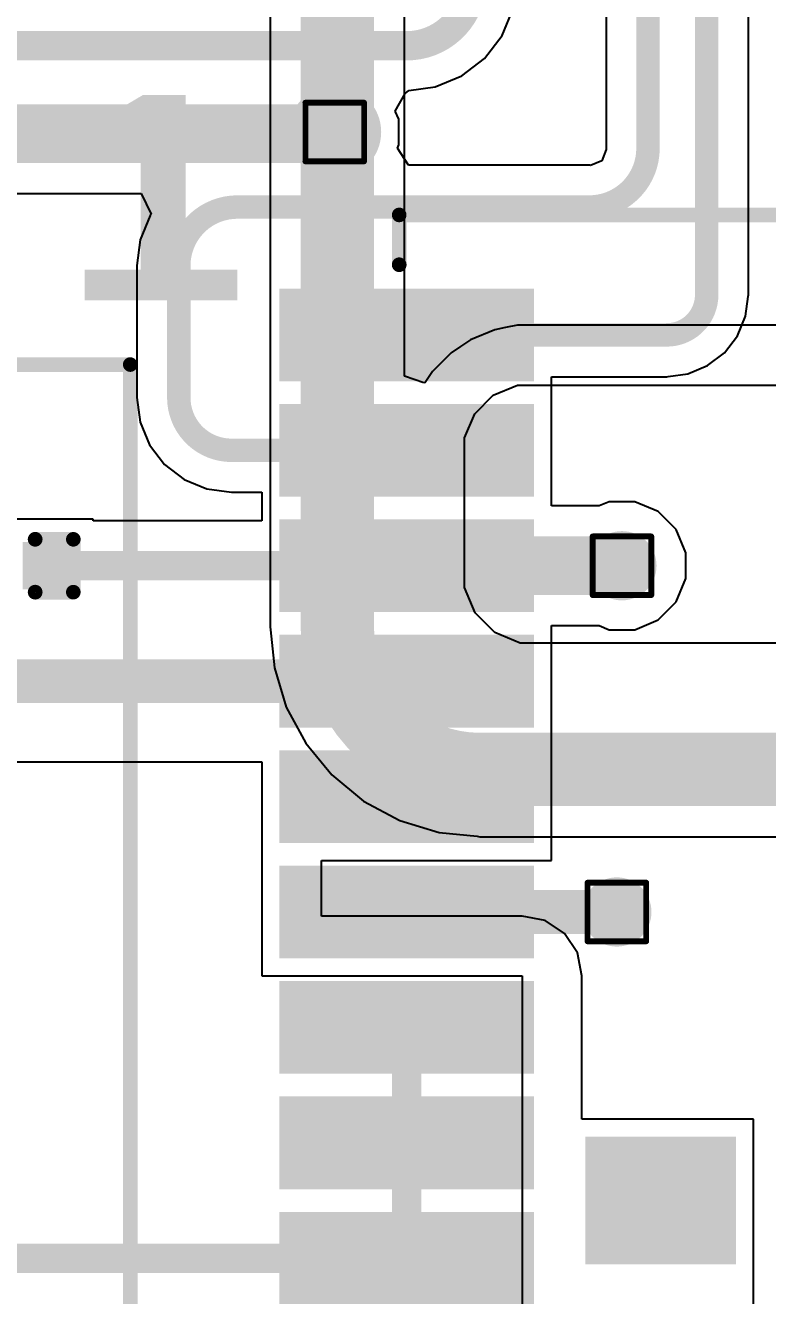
# Model space of a CAD drawing. Header units: inches. Extents: x -40 to 219, y 2 to 133.
# Drawn here: x 39.36 to 45.79, y 62.32 to 73.33 of the extents above; entities that cross this region are included whole.
import ezdxf

# ---------------------------------------------------------------- set-up
doc = ezdxf.new("R2010")
doc.units = ezdxf.units.IN
for name, color, linetype in [('Bottom Layer', 5, 'Continuous'), ('Bottom Solder', 6, 'Continuous'), ('Drill Drawing', 1, 'Continuous'), ('Top Layer', 1, 'Continuous'), ('Top Overlay', 2, 'Continuous'), ('Top Paste', 8, 'Continuous'), ('Top Solder', 216, 'Continuous'), ('Via Holes', 16, 'Continuous')]:
    doc.layers.add(name, color=color, linetype=linetype)
doc.styles.add('Arial Black_Bold', font='', dxfattribs={"height": 0.2})
doc.styles.get('Arial Black_Bold').set_extended_font_data('Arial Black', bold=True)

# ---------------------------------------------------------------- blocks, each defined once
blk = doc.blocks.new('A7672E__FASE__24')
at = {"layer": 'Top Layer'}
for points in [[(3.3, 11), (2.7, 11), (2.7, 13), (3.3, 13)], [(4.3, 11), (3.7, 11), (3.7, 13), (4.3, 13)], [(5.3, 11), (4.7, 11), (4.7, 13), (5.3, 13)], [(6.3, 11), (5.7, 11), (5.7, 13), (6.3, 13)], [(7.3, 11), (6.7, 11), (6.7, 13), (7.3, 13)], [(8.3, 11), (7.7, 11), (7.7, 13), (8.3, 13)], [(9.3, 11), (8.7, 11), (8.7, 13), (9.3, 13)], [(10.3, 11), (9.7, 11), (9.7, 13), (10.3, 13)], [(11.3, 11), (10.7, 11), (10.7, 13), (11.3, 13)], [(3.95, 10.35), (3.95, 9.25), (3.05, 9.25), (3.05, 10.35)]]:
    blk.add_hatch(color=1, dxfattribs=at).paths.add_polyline_path(points)
at = {"layer": 'Top Paste'}
for points in [[(3.3, 11), (2.7, 11), (2.7, 13), (3.3, 13)], [(4.3, 11), (3.7, 11), (3.7, 13), (4.3, 13)], [(5.3, 11), (4.7, 11), (4.7, 13), (5.3, 13)], [(6.3, 11), (5.7, 11), (5.7, 13), (6.3, 13)], [(7.3, 11), (6.7, 11), (6.7, 13), (7.3, 13)], [(8.3, 11), (7.7, 11), (7.7, 13), (8.3, 13)], [(9.3, 11), (8.7, 11), (8.7, 13), (9.3, 13)], [(10.3, 11), (9.7, 11), (9.7, 13), (10.3, 13)], [(11.3, 11), (10.7, 11), (10.7, 13), (11.3, 13)], [(3.95, 10.35), (3.95, 9.25), (3.05, 9.25), (3.05, 10.35)]]:
    blk.add_hatch(color=8, dxfattribs=at).paths.add_polyline_path(points)
at = {"layer": 'Top Solder'}
for points in [[(3.402, 10.898), (2.598, 10.898), (2.598, 13.102), (3.402, 13.102)], [(4.402, 10.898), (3.598, 10.898), (3.598, 13.102), (4.402, 13.102)], [(5.402, 10.898), (4.598, 10.898), (4.598, 13.102), (5.402, 13.102)], [(6.402, 10.898), (5.598, 10.898), (5.598, 13.102), (6.402, 13.102)], [(7.402, 10.898), (6.598, 10.898), (6.598, 13.102), (7.402, 13.102)], [(8.402, 10.898), (7.598, 10.898), (7.598, 13.102), (8.402, 13.102)], [(9.402, 10.898), (8.598, 10.898), (8.598, 13.102), (9.402, 13.102)], [(10.402, 10.898), (9.598, 10.898), (9.598, 13.102), (10.402, 13.102)], [(11.402, 10.898), (10.598, 10.898), (10.598, 13.102), (11.402, 13.102)], [(4.052, 10.452), (4.052, 9.148), (2.948, 9.148), (2.948, 10.452)]]:
    blk.add_hatch(color=216, dxfattribs=at).paths.add_polyline_path(points)
at = {"layer": 'Top Overlay'}
for points in [[(11.608, 12.065, 0.127, 0.127, 0), (12.04, 12.065, 0.127, 0.127, 0)], [(12.04, 12.065, 0.127, 0.127, 0), (12.04, 8.56, 0.127, 0.127, 0)]]:
    blk.add_lwpolyline(points, format="xyseb", dxfattribs=at)
for points in [[(11.576, 12.065, 0.0635, 0.0635, 1), (11.64, 12.065, 0.0635, 0.0635, 1)], [(12.008, 12.065, 0.0635, 0.0635, 1), (12.071, 12.065, 0.0635, 0.0635, 1)], [(12.008, 12.065, 0.0635, 0.0635, 1), (12.071, 12.065, 0.0635, 0.0635, 1)]]:
    blk.add_lwpolyline(points, format="xyseb", close=True, dxfattribs=at)
blk = doc.blocks.new('CAP_0201_191')
at = {"layer": 'Top Layer'}
for points in [[(-0.45, 0.15), (-0.15, 0.15), (-0.15, -0.15), (-0.45, -0.15)], [(0.15, 0.15), (0.45, 0.15), (0.45, -0.15), (0.15, -0.15)]]:
    blk.add_hatch(color=1, dxfattribs=at).paths.add_polyline_path(points)
at = {"layer": 'Top Paste'}
for points in [[(-0.45, 0.15), (-0.15, 0.15), (-0.15, -0.15), (-0.45, -0.15)], [(0.15, 0.15), (0.45, 0.15), (0.45, -0.15), (0.15, -0.15)]]:
    blk.add_hatch(color=8, dxfattribs=at).paths.add_polyline_path(points)
at = {"layer": 'Top Solder'}
for points in [[(-0.505, 0.205), (-0.095, 0.205), (-0.095, -0.205), (-0.505, -0.205)], [(0.095, 0.205), (0.505, 0.205), (0.505, -0.205), (0.095, -0.205)]]:
    blk.add_hatch(color=216, dxfattribs=at).paths.add_polyline_path(points)
at = {"layer": 'Top Overlay'}
for points in [[(-0.203, 0.229, 0.127, 0.127, 0), (-0.533, 0.229, 0.127, 0.127, 0)], [(-0.533, 0.229, 0.127, 0.127, 0), (-0.533, -0.229, 0.127, 0.127, 0)], [(0.533, 0.229, 0.127, 0.127, 0), (0.203, 0.229, 0.127, 0.127, 0)], [(0.533, 0.229, 0.127, 0.127, 0), (0.533, -0.229, 0.127, 0.127, 0)], [(-0.203, -0.229, 0.127, 0.127, 0), (-0.533, -0.229, 0.127, 0.127, 0)], [(0.533, -0.229, 0.127, 0.127, 0), (0.203, -0.229, 0.127, 0.127, 0)]]:
    blk.add_lwpolyline(points, format="xyseb", dxfattribs=at)
for points in [[(-0.565, 0.229, 0.0635, 0.0635, 1), (-0.502, 0.229, 0.0635, 0.0635, 1)], [(-0.565, 0.229, 0.0635, 0.0635, 1), (-0.502, 0.229, 0.0635, 0.0635, 1)], [(-0.235, 0.229, 0.0635, 0.0635, 1), (-0.171, 0.229, 0.0635, 0.0635, 1)], [(0.171, 0.229, 0.0635, 0.0635, 1), (0.235, 0.229, 0.0635, 0.0635, 1)], [(0.502, 0.229, 0.0635, 0.0635, 1), (0.565, 0.229, 0.0635, 0.0635, 1)], [(0.502, 0.229, 0.0635, 0.0635, 1), (0.565, 0.229, 0.0635, 0.0635, 1)], [(-0.565, -0.229, 0.0635, 0.0635, 1), (-0.502, -0.229, 0.0635, 0.0635, 1)], [(-0.565, -0.229, 0.0635, 0.0635, 1), (-0.502, -0.229, 0.0635, 0.0635, 1)], [(-0.235, -0.229, 0.0635, 0.0635, 1), (-0.171, -0.229, 0.0635, 0.0635, 1)], [(0.171, -0.229, 0.0635, 0.0635, 1), (0.235, -0.229, 0.0635, 0.0635, 1)], [(0.502, -0.229, 0.0635, 0.0635, 1), (0.565, -0.229, 0.0635, 0.0635, 1)], [(0.502, -0.229, 0.0635, 0.0635, 1), (0.565, -0.229, 0.0635, 0.0635, 1)]]:
    blk.add_lwpolyline(points, format="xyseb", close=True, dxfattribs=at)

msp = doc.modelspace()

# ---------------------------------------------------------------- hatches: boundary and pattern name
at = {"layer": 'Bottom Layer'}
h = msp.add_hatch(color=5, dxfattribs=at)
edge = h.paths.add_edge_path()
edge.add_arc((42.042, 72.405), 0.3, 0, 360)
h = msp.add_hatch(color=5, dxfattribs=at)
edge = h.paths.add_edge_path()
edge.add_arc((44.529, 68.647), 0.3, 0, 360)
h = msp.add_hatch(color=5, dxfattribs=at)
edge = h.paths.add_edge_path()
edge.add_arc((44.485, 65.647), 0.3, 0, 360)
at = {"layer": 'Bottom Solder'}
h = msp.add_hatch(color=6, dxfattribs=at)
edge = h.paths.add_edge_path()
edge.add_arc((42.042, 72.405), 0.402, 0, 360)
at = {"layer": 'Top Layer'}
h = msp.add_hatch(color=1, dxfattribs=at)
edge = h.paths.add_edge_path()
edge.add_arc((42.042, 72.405), 0.3, 0, 360)
h = msp.add_hatch(color=1, dxfattribs=at)
edge = h.paths.add_edge_path()
edge.add_arc((44.529, 68.647), 0.3, 0, 360)
h = msp.add_hatch(color=1, dxfattribs=at)
edge = h.paths.add_edge_path()
edge.add_arc((44.485, 65.647), 0.3, 0, 360)
at = {"layer": 'Top Solder'}
h = msp.add_hatch(color=216, dxfattribs=at)
edge = h.paths.add_edge_path()
edge.add_arc((42.042, 72.405), 0.402, 0, 360)
at = {"layer": 'Via Holes'}
h = msp.add_hatch(color=7, dxfattribs=at)
edge = h.paths.add_edge_path()
edge.add_arc((42.042, 72.405), 0.15, 0, 360)
h = msp.add_hatch(color=7, dxfattribs=at)
edge = h.paths.add_edge_path()
edge.add_arc((44.529, 68.647), 0.15, 0, 360)
h = msp.add_hatch(color=7, dxfattribs=at)
edge = h.paths.add_edge_path()
edge.add_arc((44.485, 65.647), 0.15, 0, 360)

# ---------------------------------------------------------------- linework, layer by layer
at = {"layer": 'Bottom Layer'}
for p, q in [((41.481, 76.25), (41.481, 72.405)), ((42.647, 72.405), (42.647, 76.25)), ((41.481, 72.405), (41.481, 68.117)), ((42.647, 70.29), (42.647, 72.405)), ((43.427, 70.691), (43.217, 70.604)), ((43.521, 70.71), (43.427, 70.691)), ((43.427, 70.691), (43.427, 70.691)), ((43.427, 70.691), (43.427, 70.691)), ((43.626, 70.731), (43.521, 70.71)), ((43.739, 70.731), (43.626, 70.731)), ((43.626, 70.731), (43.626, 70.731)), ((43.626, 70.731), (43.626, 70.731)), ((43.74, 70.731), (43.739, 70.731)), ((50.893, 70.731), (43.74, 70.731)), ((43.132, 70.548), (43.049, 70.492)), ((43.217, 70.604), (43.132, 70.548)), ((43.217, 70.604), (43.217, 70.604)), ((43.217, 70.604), (43.217, 70.604)), ((43.049, 70.492), (42.888, 70.331)), ((43.049, 70.492), (43.049, 70.492)), ((43.049, 70.492), (43.049, 70.492)), ((42.888, 70.331), (42.825, 70.236)), ((42.812, 70.233), (42.647, 70.29)), ((42.825, 70.236), (42.812, 70.233)), ((43.254, 69.964), (43.415, 70.125)), ((43.415, 70.125), (43.626, 70.213)), ((43.626, 70.213), (43.74, 70.213)), ((43.74, 70.213), (43.74, 70.213)), ((43.74, 70.213), (60.226, 70.213)), ((43.167, 69.754), (43.254, 69.964)), ((43.167, 69.64), (43.167, 69.754)), ((43.167, 68.578), (43.167, 69.64)), ((43.167, 68.578), (43.167, 68.578)), ((43.167, 68.459), (43.167, 68.578)), ((43.258, 68.238), (43.167, 68.459)), ((43.427, 68.069), (43.258, 68.238)), ((41.481, 68.117), (41.486, 68.093)), ((41.486, 68.093), (41.519, 67.763)), ((43.648, 67.977), (43.427, 68.069)), ((43.768, 67.977), (43.648, 67.977)), ((62.292, 67.977), (43.768, 67.977)), ((41.519, 67.763), (41.622, 67.423)), ((41.622, 67.423), (41.79, 67.109)), ((41.79, 67.109), (42.016, 66.834)), ((42.016, 66.834), (42.291, 66.608)), ((42.291, 66.608), (42.605, 66.44)), ((42.605, 66.44), (42.945, 66.337)), ((42.945, 66.337), (43.275, 66.304)), ((43.275, 66.304), (43.299, 66.299)), ((43.299, 66.299), (52.929, 66.299))]:
    msp.add_line(p, q, dxfattribs=at)
for points in [[(42.064, 72.405, 0.635, 0.635, 0), (42.064, 76.25, 0.635, 0.635, 0)], [(42.064, 68.117, 0.635, 0.635, 0), (42.064, 72.405, 0.635, 0.635, 0)], [(43.299, 66.882, 0.635, 0.635, -0.414214), (42.064, 68.117, 0.635, 0.635, 0)], [(43.299, 66.882, 0.635, 0.635, 0), (52.929, 66.882, 0.635, 0.635, 0)]]:
    msp.add_lwpolyline(points, format="xyseb", dxfattribs=at)
for points in [[(41.905, 72.405, 0.318, 0.318, 1), (42.223, 72.405, 0.318, 0.318, 1)], [(41.905, 72.405, 0.318, 0.318, 1), (42.223, 72.405, 0.318, 0.318, 1)], [(41.905, 68.117, 0.318, 0.318, 1), (42.223, 68.117, 0.318, 0.318, 1)], [(41.905, 68.117, 0.318, 0.318, 1), (42.223, 68.117, 0.318, 0.318, 1)], [(43.141, 66.882, 0.318, 0.318, 1), (43.458, 66.882, 0.318, 0.318, 1)], [(43.141, 66.882, 0.318, 0.318, 1), (43.458, 66.882, 0.318, 0.318, 1)]]:
    msp.add_lwpolyline(points, format="xyseb", close=True, dxfattribs=at)
at = {"layer": 'Drill Drawing'}
for points in [[(41.788, 72.659, 0.0508, 0.0508, 0), (42.296, 72.659, 0.0508, 0.0508, 0)], [(41.788, 72.151, 0.0508, 0.0508, 0), (41.788, 72.659, 0.0508, 0.0508, 0)], [(42.296, 72.151, 0.0508, 0.0508, 0), (42.296, 72.659, 0.0508, 0.0508, 0)], [(41.788, 72.151, 0.0508, 0.0508, 0), (42.296, 72.151, 0.0508, 0.0508, 0)], [(44.275, 68.901, 0.0508, 0.0508, 0), (44.783, 68.901, 0.0508, 0.0508, 0)], [(44.275, 68.393, 0.0508, 0.0508, 0), (44.275, 68.901, 0.0508, 0.0508, 0)], [(44.783, 68.393, 0.0508, 0.0508, 0), (44.783, 68.901, 0.0508, 0.0508, 0)], [(44.275, 68.393, 0.0508, 0.0508, 0), (44.783, 68.393, 0.0508, 0.0508, 0)], [(44.231, 65.901, 0.0508, 0.0508, 0), (44.739, 65.901, 0.0508, 0.0508, 0)], [(44.231, 65.393, 0.0508, 0.0508, 0), (44.231, 65.901, 0.0508, 0.0508, 0)], [(44.739, 65.393, 0.0508, 0.0508, 0), (44.739, 65.901, 0.0508, 0.0508, 0)], [(44.231, 65.393, 0.0508, 0.0508, 0), (44.739, 65.393, 0.0508, 0.0508, 0)]]:
    msp.add_lwpolyline(points, format="xyseb", dxfattribs=at)
for points in [[(41.775, 72.659, 0.0254, 0.0254, 1), (41.8, 72.659, 0.0254, 0.0254, 1)], [(41.775, 72.659, 0.0254, 0.0254, 1), (41.8, 72.659, 0.0254, 0.0254, 1)], [(42.283, 72.659, 0.0254, 0.0254, 1), (42.308, 72.659, 0.0254, 0.0254, 1)], [(42.283, 72.659, 0.0254, 0.0254, 1), (42.308, 72.659, 0.0254, 0.0254, 1)], [(41.775, 72.151, 0.0254, 0.0254, 1), (41.8, 72.151, 0.0254, 0.0254, 1)], [(41.775, 72.151, 0.0254, 0.0254, 1), (41.8, 72.151, 0.0254, 0.0254, 1)], [(42.283, 72.151, 0.0254, 0.0254, 1), (42.308, 72.151, 0.0254, 0.0254, 1)], [(42.283, 72.151, 0.0254, 0.0254, 1), (42.308, 72.151, 0.0254, 0.0254, 1)], [(44.263, 68.901, 0.0254, 0.0254, 1), (44.288, 68.901, 0.0254, 0.0254, 1)], [(44.263, 68.901, 0.0254, 0.0254, 1), (44.288, 68.901, 0.0254, 0.0254, 1)], [(44.771, 68.901, 0.0254, 0.0254, 1), (44.796, 68.901, 0.0254, 0.0254, 1)], [(44.771, 68.901, 0.0254, 0.0254, 1), (44.796, 68.901, 0.0254, 0.0254, 1)], [(44.263, 68.393, 0.0254, 0.0254, 1), (44.288, 68.393, 0.0254, 0.0254, 1)], [(44.263, 68.393, 0.0254, 0.0254, 1), (44.288, 68.393, 0.0254, 0.0254, 1)], [(44.771, 68.393, 0.0254, 0.0254, 1), (44.796, 68.393, 0.0254, 0.0254, 1)], [(44.771, 68.393, 0.0254, 0.0254, 1), (44.796, 68.393, 0.0254, 0.0254, 1)], [(44.219, 65.901, 0.0254, 0.0254, 1), (44.244, 65.901, 0.0254, 0.0254, 1)], [(44.219, 65.901, 0.0254, 0.0254, 1), (44.244, 65.901, 0.0254, 0.0254, 1)], [(44.727, 65.901, 0.0254, 0.0254, 1), (44.752, 65.901, 0.0254, 0.0254, 1)], [(44.727, 65.901, 0.0254, 0.0254, 1), (44.752, 65.901, 0.0254, 0.0254, 1)], [(44.219, 65.393, 0.0254, 0.0254, 1), (44.244, 65.393, 0.0254, 0.0254, 1)], [(44.219, 65.393, 0.0254, 0.0254, 1), (44.244, 65.393, 0.0254, 0.0254, 1)], [(44.727, 65.393, 0.0254, 0.0254, 1), (44.752, 65.393, 0.0254, 0.0254, 1)], [(44.727, 65.393, 0.0254, 0.0254, 1), (44.752, 65.393, 0.0254, 0.0254, 1)]]:
    msp.add_lwpolyline(points, format="xyseb", close=True, dxfattribs=at)
at = {"layer": 'Top Layer'}
for p, q in [((44.392, 74.779), (44.392, 72.263)), ((45.625, 70.993), (45.625, 73.667)), ((43.492, 73.241), (43.587, 73.471)), ((43.34, 73.043), (43.492, 73.241)), ((43.142, 72.891), (43.34, 73.043)), ((42.912, 72.795), (43.142, 72.891)), ((42.652, 72.74), (42.684, 72.765)), ((42.684, 72.765), (42.912, 72.795)), ((42.566, 72.586), (42.652, 72.74)), ((42.596, 72.515), (42.566, 72.586)), ((42.596, 72.294), (42.596, 72.515)), ((42.584, 72.265), (42.596, 72.294)), ((42.682, 72.118), (42.584, 72.265)), ((44.394, 72.254), (44.354, 72.156)), ((44.392, 72.263), (44.394, 72.254)), ((44.247, 72.118), (42.682, 72.118)), ((44.256, 72.116), (44.247, 72.118)), ((44.354, 72.156), (44.256, 72.116)), ((33.689, 71.872), (40.366, 71.872)), ((40.366, 71.872), (40.453, 71.694)), ((40.444, 71.683), (40.357, 71.472)), ((40.453, 71.694), (40.444, 71.683)), ((40.357, 71.472), (40.328, 71.247)), ((40.328, 71.247), (40.328, 71.247)), ((40.328, 71.247), (40.328, 70.104)), ((45.623, 70.979), (45.625, 70.993)), ((45.6, 70.81), (45.623, 70.979)), ((45.53, 70.639), (45.6, 70.81)), ((45.417, 70.493), (45.53, 70.639)), ((45.271, 70.381), (45.417, 70.493)), ((45.1, 70.31), (45.271, 70.381)), ((43.919, 69.165), (43.919, 70.285)), ((43.919, 70.285), (44.917, 70.285)), ((44.917, 70.285), (44.931, 70.288)), ((44.931, 70.288), (45.1, 70.31)), ((40.328, 70.104), (40.328, 70.104)), ((40.328, 70.104), (40.356, 69.892)), ((40.356, 69.892), (40.438, 69.694)), ((40.438, 69.694), (40.568, 69.525)), ((40.568, 69.525), (40.738, 69.395)), ((40.738, 69.395), (40.935, 69.313)), ((40.935, 69.313), (41.147, 69.285)), ((41.147, 69.285), (41.147, 69.285)), ((41.147, 69.285), (41.411, 69.285)), ((41.411, 69.285), (41.411, 69.036)), ((44.332, 69.165), (43.919, 69.165)), ((44.419, 69.201), (44.332, 69.165)), ((44.64, 69.201), (44.419, 69.201)), ((44.843, 69.117), (44.64, 69.201)), ((44.999, 68.961), (44.843, 69.117)), ((39.948, 69.051), (39.14, 69.051)), ((39.948, 69.036), (39.948, 69.051)), ((41.411, 69.036), (39.948, 69.036)), ((45.083, 68.758), (44.999, 68.961)), ((45.083, 68.537), (45.083, 68.758)), ((44.999, 68.334), (45.083, 68.537)), ((44.843, 68.178), (44.999, 68.334)), ((43.919, 67.093), (43.919, 68.13)), ((43.919, 68.13), (44.332, 68.13)), ((44.332, 68.13), (44.419, 68.093)), ((44.64, 68.093), (44.843, 68.178)), ((44.419, 68.093), (44.64, 68.093)), ((43.919, 66.093), (43.919, 67.093)), ((38.47, 66.947), (41.411, 66.947)), ((41.411, 66.947), (41.411, 65.093)), ((41.928, 65.611), (41.928, 66.093)), ((41.928, 66.093), (43.919, 66.093)), ((43.665, 65.611), (41.928, 65.611)), ((43.863, 65.572), (43.665, 65.611)), ((44.031, 65.46), (43.863, 65.572)), ((44.143, 65.292), (44.031, 65.46)), ((44.182, 65.093), (44.143, 65.292)), ((41.411, 65.093), (43.665, 65.093)), ((43.665, 65.093), (43.665, 62.201)), ((44.182, 63.851), (44.182, 65.093)), ((45.669, 63.851), (44.182, 63.851)), ((45.669, 62.443), (45.669, 63.851)), ((45.669, 61.043), (45.669, 62.443))]:
    msp.add_line(p, q, dxfattribs=at)
for points in [[(44.755, 72.263, 0.203, 0.203, 0), (44.755, 74.779, 0.203, 0.203, 0)], [(43.231, 73.718, 0.254, 0.254, -0.414214), (42.665, 73.152, 0.254, 0.254, 0)], [(45.263, 70.993, 0.203, 0.203, 0), (45.263, 73.667, 0.203, 0.203, 0)], [(22.976, 73.152, 0.254, 0.254, 0), (42.665, 73.152, 0.254, 0.254, 0)], [(13.112, 72.39, 0.508, 0.508, 0), (42.042, 72.39, 0.508, 0.508, 0)], [(42.042, 72.39, 0.508, 0.508, 0), (42.042, 72.405, 0.508, 0.508, 0)], [(44.755, 72.263, 0.203, 0.203, -0.414214), (44.247, 71.755, 0.203, 0.203, 0)], [(40.691, 71.247, 0.203, 0.203, -0.414214), (41.199, 71.755, 0.203, 0.203, 0)], [(41.199, 71.755, 0.203, 0.203, 0), (44.247, 71.755, 0.203, 0.203, 0)], [(40.691, 70.104, 0.203, 0.203, 0), (40.691, 71.247, 0.203, 0.203, 0)], [(45.263, 70.993, 0.203, 0.203, -0.414214), (44.917, 70.647, 0.203, 0.203, 0)], [(42.665, 70.647, 0.203, 0.203, 0), (44.917, 70.647, 0.203, 0.203, 0)], [(41.147, 69.647, 0.203, 0.203, -0.414214), (40.691, 70.104, 0.203, 0.203, 0)], [(41.147, 69.647, 0.203, 0.203, 0), (42.665, 69.647, 0.203, 0.203, 0)], [(42.665, 68.647, 0.508, 0.508, 0), (44.529, 68.647, 0.508, 0.508, 0)], [(39.544, 68.647, 0.254, 0.254, 0), (42.665, 68.647, 0.254, 0.254, 0)], [(38.927, 67.647, 0.381, 0.381, 0), (42.665, 67.647, 0.381, 0.381, 0)], [(42.665, 65.647, 0.381, 0.381, 0), (44.485, 65.647, 0.381, 0.381, 0)], [(44.529, 65.691, 0.381, 0.381, -0.414214), (44.485, 65.647, 0.381, 0.381, 0)], [(42.665, 63.647, 0.254, 0.254, 0), (42.665, 64.647, 0.254, 0.254, 0)], [(42.665, 62.647, 0.254, 0.254, 0), (42.665, 63.647, 0.254, 0.254, 0)], [(38.927, 62.647, 0.254, 0.254, 0), (42.665, 62.647, 0.254, 0.254, 0)]]:
    msp.add_lwpolyline(points, format="xyseb", dxfattribs=at)
for points in [[(42.601, 73.152, 0.127, 0.127, 1), (42.728, 73.152, 0.127, 0.127, 1)], [(42.601, 73.152, 0.127, 0.127, 1), (42.728, 73.152, 0.127, 0.127, 1)], [(41.915, 72.405, 0.254, 0.254, 1), (42.169, 72.405, 0.254, 0.254, 1)], [(41.915, 72.39, 0.254, 0.254, 1), (42.169, 72.39, 0.254, 0.254, 1)], [(41.915, 72.39, 0.254, 0.254, 1), (42.169, 72.39, 0.254, 0.254, 1)], [(44.704, 72.263, 0.102, 0.102, 1), (44.806, 72.263, 0.102, 0.102, 1)], [(44.704, 72.263, 0.102, 0.102, 1), (44.806, 72.263, 0.102, 0.102, 1)], [(41.148, 71.755, 0.102, 0.102, 1), (41.25, 71.755, 0.102, 0.102, 1)], [(41.148, 71.755, 0.102, 0.102, 1), (41.25, 71.755, 0.102, 0.102, 1)], [(44.196, 71.755, 0.102, 0.102, 1), (44.298, 71.755, 0.102, 0.102, 1)], [(44.196, 71.755, 0.102, 0.102, 1), (44.298, 71.755, 0.102, 0.102, 1)], [(40.64, 71.247, 0.102, 0.102, 1), (40.742, 71.247, 0.102, 0.102, 1)], [(40.64, 71.247, 0.102, 0.102, 1), (40.742, 71.247, 0.102, 0.102, 1)], [(45.212, 70.993, 0.102, 0.102, 1), (45.314, 70.993, 0.102, 0.102, 1)], [(45.212, 70.993, 0.102, 0.102, 1), (45.314, 70.993, 0.102, 0.102, 1)], [(42.614, 70.647, 0.102, 0.102, 1), (42.715, 70.647, 0.102, 0.102, 1)], [(44.866, 70.647, 0.102, 0.102, 1), (44.968, 70.647, 0.102, 0.102, 1)], [(44.866, 70.647, 0.102, 0.102, 1), (44.968, 70.647, 0.102, 0.102, 1)], [(40.64, 70.104, 0.102, 0.102, 1), (40.742, 70.104, 0.102, 0.102, 1)], [(40.64, 70.104, 0.102, 0.102, 1), (40.742, 70.104, 0.102, 0.102, 1)], [(41.097, 69.647, 0.102, 0.102, 1), (41.198, 69.647, 0.102, 0.102, 1)], [(41.097, 69.647, 0.102, 0.102, 1), (41.198, 69.647, 0.102, 0.102, 1)], [(42.614, 69.647, 0.102, 0.102, 1), (42.715, 69.647, 0.102, 0.102, 1)], [(42.538, 68.647, 0.254, 0.254, 1), (42.792, 68.647, 0.254, 0.254, 1)], [(44.402, 68.647, 0.254, 0.254, 1), (44.656, 68.647, 0.254, 0.254, 1)], [(39.481, 68.647, 0.127, 0.127, 1), (39.608, 68.647, 0.127, 0.127, 1)], [(42.601, 68.647, 0.127, 0.127, 1), (42.728, 68.647, 0.127, 0.127, 1)], [(42.569, 67.647, 0.191, 0.191, 1), (42.76, 67.647, 0.191, 0.191, 1)], [(42.569, 65.647, 0.191, 0.191, 1), (42.76, 65.647, 0.191, 0.191, 1)], [(44.39, 65.647, 0.191, 0.191, 1), (44.581, 65.647, 0.191, 0.191, 1)], [(44.39, 65.647, 0.191, 0.191, 1), (44.581, 65.647, 0.191, 0.191, 1)], [(44.434, 65.691, 0.191, 0.191, 1), (44.625, 65.691, 0.191, 0.191, 1)], [(42.601, 64.647, 0.127, 0.127, 1), (42.728, 64.647, 0.127, 0.127, 1)], [(42.601, 63.647, 0.127, 0.127, 1), (42.728, 63.647, 0.127, 0.127, 1)], [(42.601, 63.647, 0.127, 0.127, 1), (42.728, 63.647, 0.127, 0.127, 1)], [(42.601, 62.647, 0.127, 0.127, 1), (42.728, 62.647, 0.127, 0.127, 1)], [(42.601, 62.647, 0.127, 0.127, 1), (42.728, 62.647, 0.127, 0.127, 1)]]:
    msp.add_lwpolyline(points, format="xyseb", close=True, dxfattribs=at)
at = {"layer": 'Top Overlay'}
for points in [[(37.606, 70.39, 0.127, 0.127, 0), (40.271, 70.39, 0.127, 0.127, 0)], [(40.271, 61.754, 0.127, 0.127, 0), (40.271, 70.39, 0.127, 0.127, 0)]]:
    msp.add_lwpolyline(points, format="xyseb", dxfattribs=at)
msp.add_lwpolyline([(40.239, 70.39, 0.0635, 0.0635, 1), (40.302, 70.39, 0.0635, 0.0635, 1)], format="xyseb", close=True, dxfattribs=at)
msp.add_lwpolyline([(40.239, 70.39, 0.0635, 0.0635, 1), (40.302, 70.39, 0.0635, 0.0635, 1)], format="xyseb", close=True, dxfattribs=at)

# ---------------------------------------------------------------- block references
for name, p, rotation in [('A7672E__FASE__24', (54.665, 59.647), 90), ('CAP_0201_191', (39.244, 68.647), 180)]:
    msp.add_blockref(name, p, dxfattribs=dict(rotation=rotation))

# ---------------------------------------------------------------- texts
at = {"layer": 'Top Overlay', "style": 'Arial Black_Bold'}
msp.add_text('1', height=1.778, dxfattribs=at).set_placement((39.697, 70.948))

doc.saveas('drawing.dxf')
